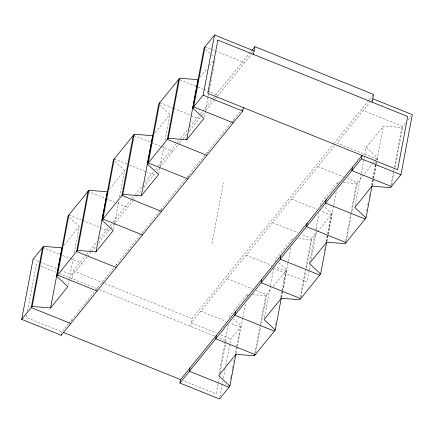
<?xml version="1.0" encoding="UTF-8"?>
<svg xmlns="http://www.w3.org/2000/svg" width="434" height="434" viewBox="0 0 434 434"><rect width="100%" height="100%" fill="white"/><g stroke="black" fill="none" stroke-linecap="round" stroke-linejoin="round"><path stroke-width="0.33" stroke-dasharray="2.17 1.63" d="M26.805 314.851L26.306 317.509L61.899 331.842L68.529 323.656M27.559 310.858L36.364 264.273L38.235 265.028M68.089 285.328L69.212 279.382M69.337 278.72L73.454 256.923M74.203 252.962L79.194 226.543L69.451 217.45M61.688 332.986L61.899 331.842M71.963 278.606L73.422 270.881L86.203 255.089M71.214 321.214L71.431 320.07M97.525 288.702L97.742 287.558M113.458 229.271L114.581 223.326M114.706 222.669L118.699 201.533M119.572 196.906L124.563 170.486L114.337 160.943M116.475 265.733L116.8 264.018M142.9 232.651L143.112 231.506M158.703 173.877L159.951 167.274M160.075 166.613L164.068 145.477M165.066 140.193L169.933 114.435L160.195 105.343M161.627 210.826L162.17 207.962M188.161 177.17L188.481 175.45M204.197 117.164L205.32 111.218M205.445 110.556L208.065 96.69M208.19 96.028L208.689 93.386M208.814 92.724L209.313 90.082M209.438 89.42L215.177 59.04M207.322 153.05L207.539 151.905M190.618 326.373L192.078 318.648L333.513 143.904M233.53 121.113L233.855 119.393M211.971 243.62L223.488 182.654M219.072 373.641L225.062 341.938M225.186 341.276L228.306 324.762M229.678 317.498L230.053 315.518L247.293 294.214L248.611 294.323M218.042 383.96L216.159 393.942L183.056 380.618M218.172 383.293L219.3 377.303M220.179 372.649L225.588 344.032M225.713 343.37L226.217 340.706L218.096 337.44M219.837 396.985L222.832 381.133M223.331 378.491L225.203 368.585M225.826 365.282L229.825 344.146M229.949 343.489L230.823 338.862L241.255 325.972L233.465 318.697M230.492 379.273L230.866 377.287M230.991 376.631L231.365 374.645M232.114 370.685L232.488 368.705M232.613 368.043L232.987 366.063M233.736 362.097L234.11 360.117M235.483 352.853L236.606 346.907M236.731 346.245L240.349 327.095L230.302 323.048M236.139 353.054L237.311 347.054M237.387 346.446L242.801 317.992M242.926 317.33L245.422 304.12M246.919 296.194L247.293 294.214M254.774 353.824L259.89 326.742M260.389 324.1L265.754 295.7L271.744 288.301M255.68 352.706L266.666 294.583L255.989 290.286M264.442 317.585L270.431 285.881M270.556 285.219L273.675 268.706M274.923 262.103L275.422 259.461L292.662 238.163L292.413 239.481M275.487 325.196L275.861 323.216M280.727 297.458L281.975 290.851M282.1 290.194L285.718 271.038L275.048 266.742M281.509 296.997L282.632 291.051M278.834 262.646L286.624 269.915L282.756 290.395L288.171 261.941M281.433 297.605L282.68 291.002M288.295 261.279L290.916 247.407M300.268 297.111L311.124 239.649L331.994 213.864L323.715 206.134M300.925 297.312L305.916 270.892M306.415 268.25L312.035 238.526L301.359 234.23M309.686 262.19L315.426 231.81M315.925 229.168L318.919 213.316M320.417 205.391L320.791 203.405L338.032 182.106L339.35 182.215M309.035 270.518L306.898 281.834L273.8 268.51M309.16 269.856L310.039 265.196M311.048 259.874L316.581 230.595M316.706 229.928L316.956 228.599M324.35 250.651L324.724 248.671M326.097 241.402L327.344 234.799M327.469 234.138L331.088 214.982L320.417 210.685M326.753 241.602L331.994 213.864M326.802 241.548L328.05 234.946M328.175 234.284L333.54 205.884M333.665 205.222L336.285 191.351M337.657 184.087L338.032 182.106M345.513 241.716L356.493 183.593L372.226 164.161M346.419 240.593L357.404 182.47L347.357 178.428M355.18 205.477L361.169 173.774M361.294 173.112L363.914 159.24M364.039 158.584L366.16 147.354L383.401 126.05L401.862 127.536L405.671 122.833M366.6 211.108L366.974 209.128M367.723 205.163L368.097 203.183M369.345 196.575L369.719 194.595M371.466 185.351L372.714 178.743M372.839 178.081L375.459 164.215M375.584 163.553L376.457 158.931L336.903 143.008L369.849 102.305M372.122 185.551L373.37 178.944M373.495 178.282L376.115 164.415M376.24 163.754L376.49 162.43M376.989 159.788L377.363 157.808L366.16 147.354M372.171 185.497L373.419 178.889M373.544 178.233L376.164 164.361M376.289 163.699L376.538 162.381M377.037 159.739L383.401 126.05M390.882 185.66L393.502 171.793M393.627 171.132L394.251 167.828M394.376 167.166L401.862 127.536M391.788 184.542L393.909 173.312M395.032 167.367L402.774 126.419L363.22 110.496M64.058 245.248L79.194 226.543M109.428 189.191L124.563 170.486M155.215 132.62L169.933 114.435M200.166 77.084L207.316 68.252M209.416 65.653L213.202 60.977M86.626 254.563L89.182 251.405M89.61 250.879L97.276 241.402M99.408 238.771L108.354 227.72M110.057 225.615L112.612 222.458M113.041 221.931L131.356 199.298M131.784 198.772L134.768 195.088M135.191 194.562L142.862 185.085M144.989 182.454L154.786 170.35M155.215 169.824L157.77 166.667M158.198 166.141L180.349 138.772M180.777 138.245L187.591 129.82M189.723 127.189L199.944 114.56M200.372 114.033L212.725 98.768M213.154 98.241L250.212 52.449M250.64 51.923L251.492 50.87M87.229 257.107L72.608 275.172L60.679 270.371M87.657 256.586L91.048 252.387M91.476 251.866L96.142 246.094M98.692 242.948L110.144 228.794M110.567 228.273L133.026 200.53M133.45 200.003L136.422 196.336M136.846 195.81L141.511 190.043M143.638 187.417L155.09 173.264M156.788 171.175L158.904 168.555M159.327 168.034L178.819 143.952M179.242 143.426L182.638 139.233M183.061 138.706L187.309 133.46M189.43 130.84L201.734 115.639M202.157 115.118L204.273 112.504M205.966 110.41L214.857 99.424M215.28 98.898L216.978 96.809M217.401 96.283L251.188 54.538M251.601 54.028L252.848 52.492M68.946 323.14L94.775 291.23M95.198 290.704L113.833 267.68M115.531 265.586L160.054 210.577M160.477 210.056L186.36 178.07M186.788 177.549L205.423 154.526M205.846 153.999L230.883 123.066M231.306 122.54L240.479 111.207M240.897 110.697L242.552 108.646M333.941 143.377L368.873 100.221M369.296 99.695L373.56 94.428M334.788 145.623L191.269 322.939L216.382 333.052M370.262 101.795L371.504 100.259M273.436 286.212L286.624 269.915M372.649 163.64L377.363 157.808M408.155 119.762L411.058 116.182M343.31 182.53L356.493 183.593M298.597 238.64L311.124 239.649M252.566 294.643L265.754 295.7M205.011 46.801L244.559 62.724M179.947 79.818L195.647 86.138M198.154 87.147L203.177 89.171M203.806 89.426L206.947 90.69M207.571 90.939L218.248 95.236M160.265 103.108L172.824 108.164M173.448 108.419L190.401 115.243M191.031 115.493L199.19 118.78M317.851 166.547L343.592 176.909M133.954 135.62L150.902 142.444M151.531 142.699L160.32 146.236M160.949 146.491L172.878 151.292M291.534 199.06L317.276 209.421M114.267 158.909L126.826 163.965M129.337 164.98L145.032 171.294M145.661 171.549L153.82 174.837M272.481 222.604L297.594 232.711M87.956 191.421L105.533 198.501M106.162 198.75L114.95 202.293M117.462 203.302L127.509 207.349M246.165 255.116L271.906 265.478M68.897 214.966L82.086 220.271M82.71 220.526L99.663 227.351M100.292 227.606L108.451 230.888M227.112 278.661L252.848 289.022M42.586 247.478L59.534 254.302M62.675 255.566L69.581 258.344M70.21 258.599L82.14 263.4M200.796 311.167L225.908 321.279M73.422 270.881L104.182 283.261M104.811 283.516L192.078 318.648M33.055 259.25L39.337 261.778M39.961 262.027L56.914 268.852M220.776 334.82L230.823 338.862M40.736 266.037L56.349 272.319M59.469 273.577L97.075 288.719M99.587 289.728L214.353 335.927M205.564 49.286L210.919 54.288M211.407 54.744L214.814 57.923"/><path stroke-width="0.65" d="M21.7 319.353L33.055 259.25L43.492 246.355L61.953 247.841L50.599 307.95L32.138 306.464L21.7 319.353L61.254 335.276L242.731 111.061L243.382 107.627M42.586 247.478L31.226 307.581L70.78 323.504M32.138 306.464L43.492 246.355M56.637 276.192L67.992 216.089L88.862 190.304L107.323 191.79L95.968 251.894L77.507 250.407L56.637 276.192L67.84 286.646L50.599 307.95M68.897 214.966L57.543 275.069L97.097 290.992M87.956 191.421L76.596 251.53L116.149 267.452M61.254 335.276L61.471 334.131M77.507 250.407L88.862 190.304M102.006 220.136L113.361 160.032L134.231 134.247L152.692 135.733L141.338 195.837L122.876 194.351L102.006 220.136L113.209 230.595L95.968 251.894M114.267 158.909L102.912 219.018L142.466 234.94M133.325 135.37L121.965 195.474L161.519 211.396M122.876 194.351L134.231 134.247M147.376 164.085L158.73 103.981L179.6 78.196L198.061 79.682L186.707 139.786L168.246 138.3L147.376 164.085L158.578 174.539L141.338 195.837M159.636 102.858L148.282 162.962L187.835 178.884M178.694 79.313L167.334 139.417L206.888 155.339M168.246 138.3L179.6 78.196M186.707 139.786L203.947 118.482L192.745 108.028L204.099 47.924L214.537 35.029L254.091 50.957M205.011 46.801L193.651 106.905L233.204 122.833M192.745 108.028L203.177 95.138L214.537 35.029M179.909 383.043L180.56 379.609L362.037 155.394L361.392 158.828L179.909 383.043L219.463 398.971L229.901 386.076L236.015 353.71M190.087 367.842L189.441 371.276L228.989 387.199M253.44 54.391L254.899 46.66L373.56 94.428L372.101 102.158M216.403 335.33L215.752 338.764L255.306 354.686M235.456 311.786L234.81 315.22L274.364 331.142M261.773 279.274L261.122 282.708L300.675 298.63M229.901 386.076L218.698 375.622L235.939 354.318L254.4 355.804L254.649 354.486M280.825 255.729L280.18 259.163L319.733 275.091M254.4 355.804L275.27 330.019L281.384 297.659M307.142 223.217L306.491 226.651L346.044 242.579M326.2 199.678L325.549 203.112L365.102 219.034M275.27 330.019L264.067 319.565L281.308 298.266L299.769 299.753L320.639 273.968L326.628 242.264M352.511 167.166L351.86 170.6L391.414 186.522M320.639 273.968L309.437 263.514L326.677 242.21L345.139 243.696L366.008 217.911L371.998 186.208M366.008 217.911L354.806 207.457L372.046 186.159L390.508 187.645L400.945 174.75L412.3 114.647L372.746 98.724M251.915 50.344L254.899 46.66M203.177 95.138L242.731 111.061M361.392 158.828L400.945 174.75M63.158 332.346L180.56 379.609M217.841 40.058L207.783 93.294L397.636 169.727L407.694 116.491L217.841 40.058"/></g></svg>
